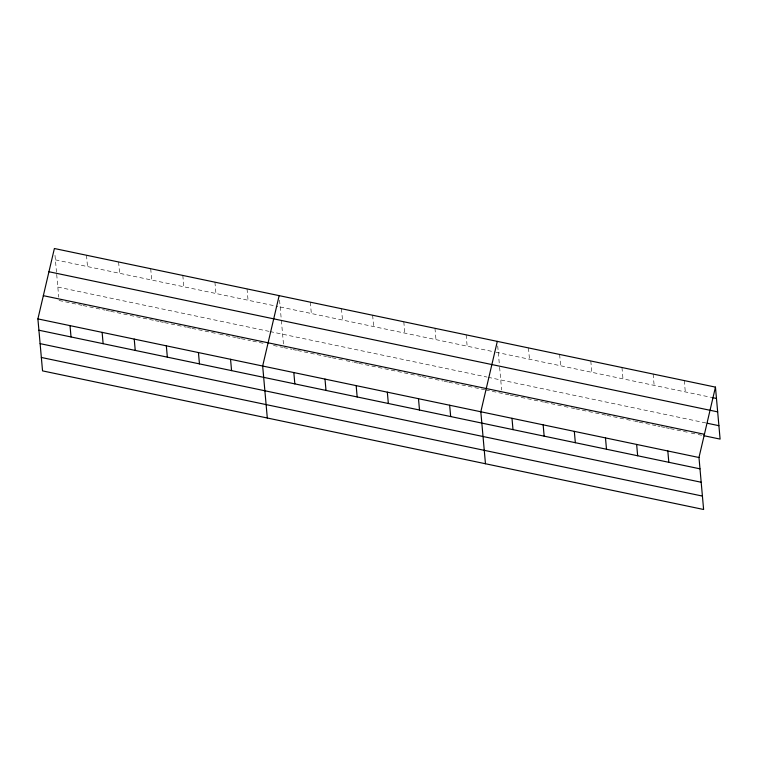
<?xml version="1.0" encoding="UTF-8"?>
<svg xmlns="http://www.w3.org/2000/svg" width="758" height="758" viewBox="0 0 758 758"><rect width="100%" height="100%" fill="white"/><g stroke="black" fill="none" stroke-linecap="round" stroke-linejoin="round"><path stroke-width="0.57" stroke-dasharray="3.79 2.84" d="M55.391 259.842L277.864 306.488M280.157 306.971L494.851 351.987M496.007 352.224L710.701 397.239M57.826 287.074L268.834 331.322M269.981 331.559L486.892 377.039M488.048 377.285L706.21 423.021M59.02 300.49L77.373 304.337M78.519 304.574L81.959 305.303M83.105 305.54L104.888 310.107M106.044 310.344L109.484 311.074M110.63 311.311L154.206 320.445M155.352 320.691L158.792 321.411M159.938 321.648L163.377 322.368M164.524 322.614L186.316 327.181M187.463 327.418L190.902 328.138M192.049 328.385L218.427 333.908M219.574 334.155L235.624 337.518M236.771 337.755L240.21 338.485M241.357 338.722L250.528 340.645M252.821 341.128L263.149 343.289M273.467 345.449L282.639 347.382M283.786 347.619L291.868 349.315M293.024 349.552L296.482 350.281M297.638 350.518L326.499 356.573M327.655 356.819L331.113 357.539M332.269 357.785L344.966 360.448M346.122 360.685L353.048 362.135M354.194 362.381L357.662 363.11M358.818 363.347L416.53 375.447M417.686 375.693L421.145 376.423M422.301 376.66L443.079 381.018M444.235 381.255L447.694 381.985M448.85 382.231L480.013 388.759M481.169 389.006L484.627 389.726M485.783 389.972L508.874 394.814M510.02 395.051L513.488 395.78M514.644 396.017L543.495 402.072M544.651 402.318L561.962 405.947M564.274 406.43L570.044 407.643M571.2 407.88L574.659 408.609M575.815 408.846L594.281 412.722M595.437 412.968L605.832 415.138M606.978 415.384L625.454 419.259M626.601 419.496L633.527 420.946M634.683 421.192L638.151 421.922M639.297 422.159L656.617 425.788M657.773 426.034L660.076 426.517M661.232 426.754L664.7 427.484M665.846 427.73L669.314 428.45M670.47 428.696L688.937 432.562M691.239 433.055L697.019 434.258M698.165 434.505L701.633 435.225M684.294 380.592L685.308 391.914M653.131 374.054L654.145 385.377M621.967 367.516L622.981 378.848M590.804 360.988L591.808 372.311M559.631 354.45L560.645 365.773M528.468 347.913L529.482 359.245M497.712 345.913L499.418 365.005M499.617 367.279L501.644 390.01M466.142 334.846L467.155 346.169M434.978 328.309L435.983 339.641M403.806 321.78L404.819 333.103M372.642 315.243L373.656 326.575M341.479 308.705L342.493 320.037M310.316 302.177L311.33 313.499M279.55 300.168L281.161 318.142M281.36 320.378L283.492 344.265M247.042 288.912L248.056 300.234M214.931 282.175L215.945 293.498M182.82 275.438L183.834 286.77M150.709 268.711L151.723 280.034M118.599 261.974L119.612 273.306M86.497 255.247L87.502 266.57M54.993 255.304L56.49 272.131M56.698 274.405L58.726 297.136"/><path stroke-width="1.14" d="M715.457 387.12L698.98 457.51L703.614 509.49L42.543 370.88L37.9 318.9L54.386 248.51L715.457 387.12L720.1 439.1L703.936 435.717M279.152 295.639L262.666 366.029L267.309 418.009M497.305 341.384L480.818 411.765L485.461 463.744M711.857 397.486L716.471 398.452M48.948 271.743L717.665 411.869M707.356 423.267L718.906 425.683M43.339 295.667L704.419 434.287M37.9 318.9L698.98 457.51M38.914 330.223L699.985 468.832M40.108 343.639L701.188 482.249M41.339 357.463L702.42 496.073M667.817 450.972L668.821 462.304M636.644 444.444L637.658 455.766M605.481 437.906L606.495 449.229M574.318 431.368L575.331 442.7M543.154 424.84L544.159 436.163M511.991 418.302L512.995 429.625M449.655 405.236L450.669 416.559M418.492 398.699L419.506 410.021M387.329 392.161L388.342 403.493M356.165 385.632L357.17 396.955M324.993 379.095L326.006 390.417M293.829 372.557L294.843 383.889M230.555 359.292L231.569 370.624M198.444 352.565L199.458 363.887M166.334 345.828L167.347 357.151M134.232 339.101L135.237 350.423M102.122 332.364L103.126 343.687M70.011 325.627L71.025 336.959"/></g></svg>
